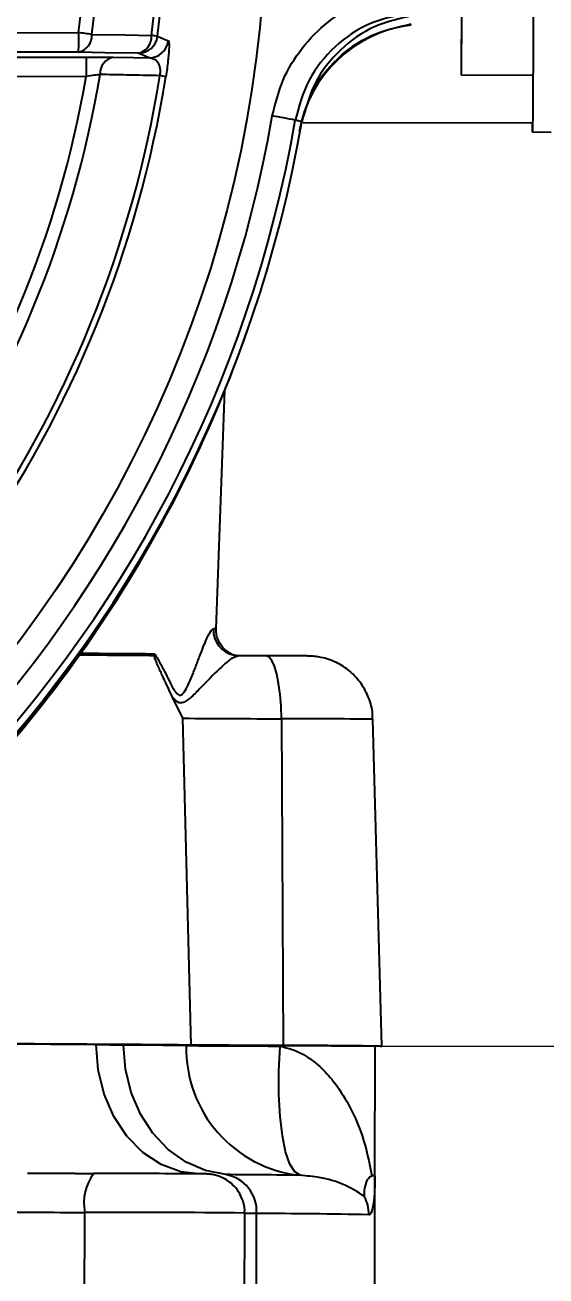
# Model space of a CAD drawing. Header units: millimetres. Extents: x 2384 to 4064, y 886 to 2074.
# Drawn here: x 2984.5 to 3024.6, y 1702.4 to 1798.7 of the extents above; entities that cross this region are included whole.
import ezdxf

# ---------------------------------------------------------------- set-up
doc = ezdxf.new("R2010")
doc.units = ezdxf.units.MM
doc.layers.add('标注', color=3, linetype='Continuous', lineweight=13)
doc.styles.add('SLDTEXTSTYLE1', font='txt.shx', dxfattribs={"width": 0.7, "bigfont": 'gbcbig.shx'})
doc.dimstyles.new('SLDDIMSTYLE12$0', dxfattribs={"dimtxt": 12, "dimasz": 10, "dimexe": 0, "dimexo": 0.0625, "dimgap": 0.875, "dimtad": 1, "dimdec": 1, "dimlfac": 1.8, "dimrnd": 1e-09, "dimzin": 12, "dimdsep": 46, "dimtxsty": 'SLDTEXTSTYLE1', "dimcen": 0.09, "dimdle": 8.16, "dimclrd": 3, "dimclre": 3, "dimadec": 0, "dimazin": 3, "dimtfac": 1, "dimtdec": 1, "dimtofl": 0, "dimtmove": 0, "dimatfit": 3, "dimfxl": 0, "dimfrac": 2, "dimtolj": 1, "dimlwd": 5, "dimlwe": 5, "dimarcsym": 0})

# ---------------------------------------------------------------- blocks, each defined once
blk = doc.blocks.new('*D51')
at = {"layer": 'Defpoints', "color": 0, "transparency": 16777216}
for p in [(3100.352, 1957.334), (3011.939, 1720.131), (3112.352, 1720.131)]:
    blk.add_point(p, dxfattribs=at)
at = {"layer": '标注', "color": 3, "lineweight": 5, "transparency": 16777216}
blk.add_line((3100.414, 1957.334), (3112.352, 1957.334), dxfattribs=at)
at = {"layer": '标注', "color": 3, "linetype": 'Continuous', "lineweight": 5, "transparency": 16777216}
for p, q in [((3112.352, 1947.334), (3112.352, 1730.131)), ((3012.002, 1720.131), (3112.352, 1720.131))]:
    blk.add_line(p, q, dxfattribs=at)
at = {"layer": '标注', "color": 3, "transparency": 16777216}
for points in [[(3110.685, 1947.334), (3114.019, 1947.334), (3112.352, 1957.334)], [(3110.685, 1730.131), (3114.019, 1730.131), (3112.352, 1720.131)]]:
    blk.add_solid(points, dxfattribs=at)
at = {"layer": '标注', "color": 0, "transparency": 16777216, "insert": (3106.477, 1838.733), "char_height": 10, "attachment_point": 5, "rotation": 90, "style": 'SLDTEXTSTYLE1'}
blk.add_mtext('\\A1;235', dxfattribs=at)
blk = doc.blocks.new('*D52')
at = {"layer": 'Defpoints', "color": 0, "transparency": 16777216}
for p in [(3011.436, 1720.122), (3010.914, 1690.155), (3112.052, 1690.155)]:
    blk.add_point(p, dxfattribs=at)
at = {"layer": '标注', "color": 3, "lineweight": 5, "transparency": 16777216}
blk.add_line((3011.498, 1720.122), (3112.052, 1720.122), dxfattribs=at)
at = {"layer": '标注', "color": 3, "linetype": 'Continuous', "lineweight": 5, "transparency": 16777216}
for p, q in [((3112.052, 1710.122), (3112.052, 1700.155)), ((3010.976, 1690.155), (3112.052, 1690.155))]:
    blk.add_line(p, q, dxfattribs=at)
at = {"layer": '标注', "color": 3, "transparency": 16777216}
for points in [[(3110.385, 1710.122), (3113.719, 1710.122), (3112.052, 1720.122)], [(3110.385, 1700.155), (3113.719, 1700.155), (3112.052, 1690.155)]]:
    blk.add_solid(points, dxfattribs=at)
at = {"layer": '标注', "color": 0, "transparency": 16777216, "insert": (3106.177, 1705.138), "char_height": 10, "attachment_point": 5, "rotation": 90, "style": 'SLDTEXTSTYLE1'}
blk.add_mtext('\\A1;30', dxfattribs=at)

msp = doc.modelspace()

# ---------------------------------------------------------------- linework, layer by layer
at = {"color": 7, "linetype": 'Continuous', "lineweight": 25}
for p, q in [((3018.076, 1794.822), (3018.085, 1799.639)), ((2941.662, 1798.043), (2988.636, 1798.103)), ((2941.63, 1796.166), (2989.21, 1796.227)), ((2988.635, 1796.598), (2941.661, 1796.538)), ((2989.209, 1794.723), (2941.63, 1794.662)), ((3023.562, 1794.812), (3018.076, 1794.822)), ((3005.898, 1791.191), (3023.531, 1791.158)), ((3023.53, 1790.459), (3024.953, 1790.456)), ((2999.204, 1752.224), (2999.88, 1770.59)), ((2994.471, 1750.165), (2994.477, 1750.223)), ((2994.477, 1750.223), (2994.486, 1750.293)), ((3000.711, 1750.106), (3000.579, 1750.207)), ((3000.977, 1750.166), (3000.587, 1750.205)), ((3000.977, 1750.166), (3000.706, 1750.066)), ((3003.025, 1750.16), (3000.977, 1750.166)), ((2996.646, 1745.353), (2995.859, 1746.972)), ((2997.286, 1720.209), (2996.646, 1745.353)), ((3004.223, 1745.317), (3004.351, 1720.175)), ((3011.936, 1720.13), (3011.259, 1745.275)), ((2989.98, 1720.264), (2992.083, 1720.211)), ((2996.912, 1720.169), (2996.912, 1720.208)), ((3004.116, 1720.135), (3004.116, 1720.173)), ((3011.417, 1710.131), (3011.436, 1720.131)), ((3011.379, 1690.131), (3011.417, 1710.068)), ((2989.072, 1690.337), (2989.104, 1707.337)), ((3001.379, 1690.283), (3001.411, 1707.283)), ((3002.279, 1690.25), (3002.311, 1707.25))]:
    msp.add_line(p, q, dxfattribs=at)
at = {"color": 7, "linetype": 'Continuous', "lineweight": 25, "flags": 128}
for points in [[(3023.65, 1827.299), (3023.645, 1824.101), (3023.639, 1820.86), (3023.633, 1817.614), (3023.626, 1814.402), (3023.618, 1811.261), (3023.611, 1808.227), (3023.603, 1805.337), (3023.594, 1802.624), (3023.586, 1800.121), (3023.578, 1797.856), (3023.57, 1795.855), (3023.562, 1794.144), (3023.554, 1792.74), (3023.547, 1791.662), (3023.54, 1790.921), (3023.534, 1790.527), (3023.528, 1790.483), (3023.523, 1790.791), (3023.52, 1791.158)], [(3018.076, 1794.822), (3018.079, 1796.586), (3018.083, 1798.656), (3018.086, 1800.149)], [(2989.659, 1797.966), (2992.223, 1797.923), (2994.237, 1797.889)], [(2994.697, 1797.828), (2995.166, 1797.629), (2995.535, 1797.473)], [(2993.213, 1796.515), (2990.65, 1796.562), (2988.635, 1796.598)], [(2991.301, 1796.213), (2992.841, 1796.185), (2994.051, 1796.163)], [(2994.051, 1796.163), (2993.582, 1796.36), (2993.213, 1796.515)], [(3004.223, 1745.317), (3004.196, 1746.271), (3004.125, 1747.184), (3004.013, 1748.023), (3003.864, 1748.755), (3003.684, 1749.354), (3003.479, 1749.798), (3003.257, 1750.07), (3003.025, 1750.16)], [(2989.98, 1720.264), (2988.757, 1720.271), (2987.469, 1720.279), (2986.118, 1720.286), (2984.706, 1720.293), (2983.236, 1720.301), (2981.709, 1720.308), (2980.129, 1720.315), (2978.498, 1720.322)], [(2998.089, 1710.267), (2996.504, 1710.459), (2994.98, 1711.027), (2993.577, 1711.951), (2992.348, 1713.194), (2991.34, 1714.709), (2990.592, 1716.437), (2990.133, 1718.313), (2989.98, 1720.264)], [(2999.951, 1710.241), (2998.381, 1710.557), (2996.89, 1711.209), (2995.529, 1712.174), (2994.345, 1713.418), (2993.379, 1714.898), (2992.665, 1716.563), (2992.228, 1718.355), (2992.083, 1720.211)], [(3005.662, 1710.192), (3005.245, 1710.445), (3004.87, 1711.052), (3004.551, 1711.993), (3004.301, 1713.231), (3004.127, 1714.722), (3004.037, 1716.412), (3004.033, 1718.238), (3004.116, 1720.135)], [(2988.363, 1710.328), (2988.447, 1710.328), (2989.127, 1710.327), (2989.801, 1710.326)], [(3002.311, 1707.25), (3001.845, 1707.254), (3001.464, 1707.257), (3001.411, 1707.258)]]:
    msp.add_lwpolyline(points, dxfattribs=at)
at = {"color": 7, "linetype": 'Continuous', "lineweight": 25}
msp.add_circle((2908.378, 1808.166), 94.663, dxfattribs=at)
for centre, radius, start, end in [((2908.638, 1808.642), 86.736, 352.83814, 187.30792), ((2908.64, 1808.645), 86.27, 352.83813, 187.30793), ((2908.647, 1808.659), 81.714, 352.48125, 187.66482), ((2908.648, 1808.66), 80.681, 352.48124, 187.66483), ((2759.491, 1797.444), 229.146, 359.78854, 0.16471), ((2988.352, 1797.877), 1.31, 282.50003, 3.89087), ((2943.892, 1458.648), 342.391, 82.31833, 82.49103), ((3015.44, 1788.766), 10, 97.11174, 169.98691), ((2992.928, 1797.796), 1.313, 282.53708, 4.0653), ((2993.209, 1798.016), 1.501, 270.16708, 352.82697), ((2994.047, 1797.664), 1.501, 270.16695, 352.70254), ((2990.936, 1771.313), 26.78, 81.92595, 82.91889), ((3218.354, 1795.381), 229.146, 179.78854, 180.16471), ((2991.577, 1794.947), 1.296, 102.30292, 182.91412), ((2908.613, 1808.594), 81.781, 299.01448, 350.2349), ((2908.612, 1808.592), 82.814, 299.07452, 350.46956), ((2908.605, 1808.579), 87.37, 299.12272, 350.91933), ((2908.603, 1808.575), 87.836, 299.12126, 350.91933), ((2990.74, 1768.647), 26.468, 79.99596, 81.00084), ((2908.379, 1808.166), 96.559, 279.97048, 350.17569), ((2908.376, 1808.16), 98.356, 279.97048, 350.17569), ((2908.358, 1808.128), 98.896, 279.98751, 350.15867), ((2978.574, 1645.171), 148.628, 79.64479, 80.33698), ((2908.1, 1807.703), 98.999, 310.10928, 341.02323), ((2908.1, 1807.797), 99, 279.79751, 336.85186), ((3000.986, 1752.162), 1.997, 177.78999, 258.47424), ((2999.038, 1751.379), 0.861, 78.84008, 93.1386), ((2975.249, -562.339), 2312.584, 89.52376, 89.666938), ((2975.361, -547), 2297.372, 89.523003, 89.665256), ((3006.154, 2940.61), 1195.295, 269.54424, 269.907443), ((3004.489, 1194.73), 550.586, 89.29554, 90.02769), ((2956.626, -3173.091), 4893.468, 89.52392, 89.900045), ((2981.73, 270.295), 1449.992, 89.400088, 89.673987), ((2984.417, 562.553), 1157.683, 89.381616, 89.620608), ((3006.703, 1719.93), 9.794, 178.60259, 263.90007), ((3005.85, 2839.386), 1119.214, 269.542429, 269.911266), ((3005.85, 2839.347), 1119.214, 269.542429, 269.911266), ((3004.407, 1144.874), 575.3, 89.300014, 90.028987), ((2992.838, 1708.042), 3.8, 143.03897, 190.68596), ((2988.763, 177.001), 1533.326, 89.687509, 89.961194), ((2999.474, 1707.438), 2.843, 356.20994, 80.3486), ((2990.884, 340.978), 1369.293, 89.381616, 89.620608), ((3007.932, 1707.162), 3.017, 359.88177, 27.76467), ((2992.297, 4628.576), 2921.241, 269.789638, 269.937378), ((2990.633, 648.56), 1058.778, 89.416743, 90.082746), ((2999.661, 1070.712), 636.544, 88.983948, 89.761482)]:
    msp.add_arc(centre, radius, start, end, dxfattribs=at)
for points, knots in [([(3003.522, 1791.69), (3003.753, 1792.625), (3004.215, 1794.489), (3005.738, 1796.974), (3007.882, 1799.138), (3010.693, 1800.817), (3012.919, 1801.218), (3014.034, 1801.419)], [0, 0, 0, 0, 0.187281, 0.373678, 0.560798, 0.779955, 1, 1, 1, 1]), ([(3014.202, 1799.622), (3013.129, 1799.416), (3010.985, 1799.005), (3008.246, 1797.127), (3006.156, 1794.543), (3005.579, 1792.433), (3005.29, 1791.378)], [0, 0, 0, 0, 0.249856, 0.49967, 0.749711, 1, 1, 1, 1]), ([(3014.439, 1799.438), (3013.394, 1799.21), (3011.306, 1798.755), (3008.66, 1796.874), (3006.642, 1794.326), (3006.08, 1792.26), (3005.799, 1791.225)], [0, 0, 0, 0, 0.250065, 0.499446, 0.749386, 1, 1, 1, 1]), ([(3005.78, 1791.125), (3006.015, 1791.965), (3006.536, 1793.829), (3008.452, 1796.199), (3011.079, 1798.084), (3013.161, 1798.54), (3014.202, 1798.768)], [0, 0, 0, 0, 0.214447, 0.476298, 0.738149, 1, 1, 1, 1]), ([(2995.535, 1797.473), (2995.553, 1797.438), (2995.589, 1797.369), (2995.588, 1796.951), (2995.554, 1796.436), (2995.505, 1795.932), (2995.435, 1795.352), (2995.369, 1794.921), (2995.338, 1794.713)], [0, 0, 0, 0, 0.2508973, 0.4991656, 0.6271269, 0.7512255, 0.8793749, 1, 1, 1, 1]), ([(2989.21, 1796.227), (2989.644, 1796.227), (2990.421, 1796.226), (2991.032, 1796.217), (2991.301, 1796.213)], [0, 0, 0, 0, 0.558736, 1, 1, 1, 1]), ([(2994.88, 1794.789), (2994.891, 1794.845), (2994.914, 1794.954), (2994.929, 1795.173), (2994.904, 1795.421), (2994.824, 1795.656), (2994.576, 1796.058), (2994.287, 1796.116), (2994.051, 1796.163)], [0, 0, 0, 0, 0.047696, 0.094506, 0.194193, 0.308398, 0.434931, 1, 1, 1, 1]), ([(2990.283, 1794.881), (2990.141, 1794.862), (2989.824, 1794.819), (2989.428, 1794.757), (2989.209, 1794.723)], [0, 0, 0, 0, 0.447285, 1, 1, 1, 1]), ([(2994.88, 1794.789), (2994.022, 1794.806), (2992.49, 1794.837), (2990.957, 1794.867), (2990.283, 1794.881)], [0, 0, 0, 0, 0.5600004, 1, 1, 1, 1]), ([(3005.799, 1791.225), (3005.704, 1791.253), (3005.534, 1791.302), (3005.364, 1791.355), (3005.29, 1791.378)], [0, 0, 0, 0, 0.56, 1, 1, 1, 1]), ([(2994.486, 1750.293), (2994.603, 1750.103), (2994.868, 1749.671), (2995.229, 1748.979), (2995.584, 1748.25), (2995.917, 1747.59), (2996.214, 1747.167), (2996.47, 1747.115), (2996.719, 1747.281), (2996.997, 1747.762), (2997.325, 1748.512), (2997.66, 1749.383), (2997.993, 1750.27), (2998.361, 1751.208), (2998.727, 1752.044), (2998.906, 1752.176), (2998.99, 1752.239)], [0, 0, 0, 0, 0.054478, 0.12402, 0.18603, 0.248064, 0.309806, 0.340122, 0.371703, 0.433746, 0.49622, 0.579686, 0.665612, 0.745719, 0.879522, 1, 1, 1, 1]), ([(3000.553, 1750.212), (3000.481, 1750.242), (3000.353, 1750.295), (2999.934, 1750.556), (2999.59, 1750.942), (2999.38, 1751.293), (2999.223, 1751.727), (2999.21, 1752.059), (2999.204, 1752.224)], [0, 0, 0, 0, 0.353999, 0.6242312, 0.7330164, 0.8283793, 0.9152905, 1, 1, 1, 1]), ([(2995.859, 1746.972), (2995.624, 1747.46), (2995.27, 1748.191), (2994.85, 1749.129), (2994.638, 1749.609), (2994.535, 1749.874), (2994.488, 1750.022), (2994.473, 1750.107), (2994.47, 1750.143), (2994.471, 1750.158), (2994.471, 1750.165)], [0, 0, 0, 0, 0.499801, 0.749958, 0.875029, 0.937549, 0.976974, 0.990166, 0.995418, 1, 1, 1, 1]), ([(3000.706, 1750.066), (3000.629, 1750.044), (3000.381, 1749.971), (2999.608, 1749.311), (2998.624, 1748.333), (2997.662, 1747.329), (2997.09, 1746.78), (2996.659, 1746.536), (2996.253, 1746.512), (2996.017, 1746.788), (2995.859, 1746.972)], [0, 0, 0, 0, 0.060975, 0.196762, 0.464039, 0.597802, 0.731737, 0.798849, 0.865971, 1, 1, 1, 1]), ([(3006.534, 1750.133), (3006.514, 1750.134), (3006.4, 1750.141), (3006.314, 1750.141), (3006.165, 1750.145), (3005.919, 1750.147), (3005.499, 1750.15), (3004.93, 1750.153), (3004.31, 1750.156), (3003.684, 1750.158), (3003.212, 1750.159), (3002.925, 1750.16), (3002.861, 1750.16)], [0, 0, 0, 0, 0.013369, 0.078236, 0.165684, 0.289672, 0.440315, 0.595674, 0.734947, 0.847885, 0.966037, 1, 1, 1, 1]), ([(3011.224, 1745.273), (3011.23, 1745.411), (3011.254, 1745.968), (3010.974, 1746.927), (3010.397, 1748.049), (3009.536, 1748.988), (3008.476, 1749.683), (3007.51, 1750.01), (3006.873, 1750.107), (3006.618, 1750.129), (3006.552, 1750.132), (3006.534, 1750.133)], [0, 0, 0, 0, 0.055274, 0.223544, 0.391814, 0.560087, 0.728367, 0.896723, 0.963288, 0.989835, 1, 1, 1, 1]), ([(2989.907, 1720.24), (2989.768, 1720.241), (2988.736, 1720.25), (2986.052, 1720.267), (2982.221, 1720.289), (2979.25, 1720.302), (2977.923, 1720.308)], [0, 0, 0, 0, 0.052381, 0.389911, 0.727442, 1, 1, 1, 1]), ([(3004.116, 1720.135), (3004.747, 1719.964), (3005.439, 1719.777), (3006.479, 1719.146), (3007.349, 1718.449), (3008.536, 1717.084), (3009.602, 1715.351), (3010.616, 1712.958), (3010.975, 1711.187), (3011.187, 1710.138)], [0, 0, 0, 0, 0.135603, 0.148632, 0.264776, 0.381318, 0.560218, 0.739433, 1, 1, 1, 1]), ([(3004.351, 1720.175), (3005.398, 1720.172), (3007.491, 1720.165), (3009.961, 1720.153), (3011.551, 1720.141), (3012.161, 1720.13), (3011.67, 1720.124), (3011.436, 1720.122)], [0, 0, 0, 0, 0.203363, 0.406726, 0.610088, 0.813451, 1, 1, 1, 1]), ([(2988.362, 1710.328), (2987.823, 1710.329), (2986.612, 1710.331), (2985.367, 1710.334), (2984.702, 1710.335), (2984.693, 1710.335)], [0, 0, 0, 0, 0.442111, 0.992174, 1, 1, 1, 1]), ([(3001.383, 1707.27), (3001.392, 1707.349), (3001.435, 1707.736), (3001.238, 1708.379), (3000.858, 1709.078), (3000.385, 1709.577), (2999.899, 1709.913), (2999.443, 1710.118), (2999.061, 1710.225), (2998.784, 1710.268), (2998.638, 1710.281), (2998.563, 1710.286), (2998.492, 1710.289), (2998.39, 1710.292), (2998.183, 1710.295), (2997.78, 1710.3), (2997.305, 1710.303), (2997.11, 1710.304)], [0, 0, 0, 0, 0.027493, 0.135105, 0.225275, 0.303636, 0.371798, 0.429756, 0.476636, 0.510369, 0.52736, 0.540956, 0.560625, 0.602626, 0.717499, 0.884445, 1, 1, 1, 1]), ([(3010.602, 1708.567), (3010.106, 1708.895), (3009.27, 1709.447), (3007.463, 1710.01), (3006.171, 1710.14), (3005.662, 1710.192)], [0, 0, 0, 0, 0.468113, 0.790651, 1, 1, 1, 1]), ([(3010.602, 1708.567), (3010.602, 1708.569), (3010.596, 1708.737), (3010.612, 1709.204), (3010.8, 1709.846), (3011.058, 1710.127), (3011.172, 1710.136), (3011.187, 1710.138)], [0, 0, 0, 0, 0.0037472, 0.36801, 0.7321528, 0.9639093, 1, 1, 1, 1]), ([(3011.417, 1710.131), (3011.417, 1710.128), (3011.417, 1709.66), (3011.39, 1708.723), (3011.255, 1707.574), (3011.076, 1707.163), (3010.958, 1707.156), (3010.949, 1707.156)], [0, 0, 0, 0, 0.00215, 0.323369, 0.64754, 0.974162, 1, 1, 1, 1]), ([(3011.417, 1710.131), (3011.417, 1710.131), (3011.417, 1710.131), (3011.417, 1710.131), (3011.415, 1710.131), (3011.394, 1710.134), (3011.279, 1710.136), (3011.187, 1710.138)], [0, 0, 0, 0, 0.011402, 0.023287, 0.070825, 0.261018, 1, 1, 1, 1])]:
    msp.add_open_spline(points, degree=3, knots=knots, dxfattribs=at)
msp.add_open_spline([(3004.351, 1720.175), (3003.554, 1720.177), (3001.96, 1720.182), (2999.92, 1720.19), (2998.256, 1720.199), (2997.609, 1720.206), (2997.286, 1720.209)], degree=3, dxfattribs=at)

# ---------------------------------------------------------------- dimensions: what is measured, and where the dimension line sits
at = {"layer": '标注'}
for base, p1, p2, text, picture, middle in [((3112.352, 1720.131), (3100.352, 1957.334), (3011.939, 1720.131), '235', '*D51', (3106.477, 1838.733)), ((3112.052, 1690.155), (3011.436, 1720.122), (3010.914, 1690.155), '30', '*D52', (3106.177, 1705.138))]:
    dim = msp.add_linear_dim(base=base, p1=p1, p2=p2, angle=90, text=text, dimstyle='SLDDIMSTYLE12$0', override={"dimtxt": 10, "dimtdec": 3, "dimtzin": 0}, dxfattribs=at)
    dim.commit()
    dim.dimension.update_dxf_attribs({"geometry": picture, "text_midpoint": middle})

doc.saveas('drawing.dxf')
